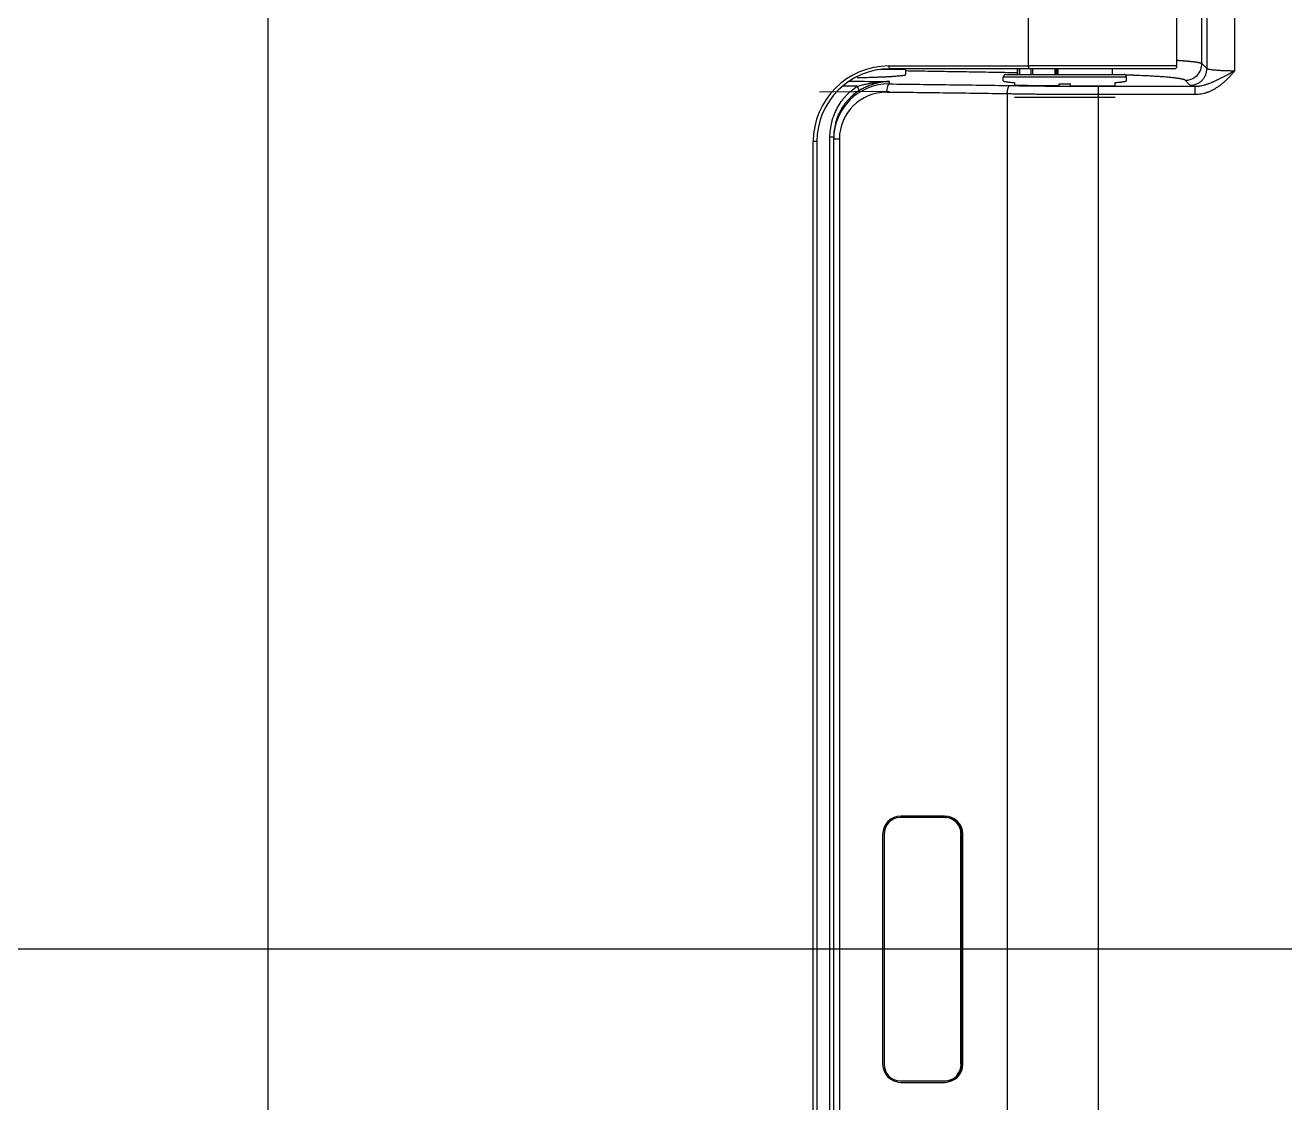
# Model space of a CAD drawing. Header units: millimetres. Extents: x -33000 to 294000, y 0 to 42408.
# Drawn here: x 105945.5 to 106170.2, y 14686.6 to 14878.8 of the extents above; entities that cross this region are included whole.
import ezdxf

# ---------------------------------------------------------------- set-up
doc = ezdxf.new("R2010")
doc.units = ezdxf.units.MM
doc.header["$LTSCALE"] = 50
doc.linetypes.add('DASHDOT', pattern=[22, 20, -1, 0, -1])
doc.layers.add('arch', color=8, linetype='Continuous')

msp = doc.modelspace()

# ---------------------------------------------------------------- linework, layer by layer
at = {"layer": 'arch', "linetype": 'Continuous'}
for p, q in [((106150.99, 14871.56), (106150.99, 14907.28)), ((106155.45, 14872.01), (106155.45, 14906.66)), ((106156.35, 14905.77), (106156.35, 14871.12)), ((106102.62, 14870.96), (106098.12, 14870.96)), ((106099.59, 14871.56), (106124.47, 14871.56)), ((106124.64, 14871.06), (106099.75, 14871.06)), ((106102.62, 14870.06), (106102.62, 14870.96)), ((106122.49, 14871.06), (106122.5, 14870.06)), ((106150.99, 14871.56), (106124.47, 14871.56)), ((106150.49, 14871.06), (106124.64, 14871.06)), ((106139.49, 14870.06), (106139.49, 14871.06)), ((106155.45, 14872.01), (106156.35, 14871.12)), ((106119.99, 14868.93), (106119.99, 14869.56)), ((106141.99, 14869.56), (106119.99, 14869.56)), ((106120.49, 14870.06), (106141.49, 14870.06)), ((106141.99, 14868.95), (106141.99, 14869.56)), ((106087.22, 14866.97), (106099.62, 14867.04)), ((106139.99, 14865.94), (106121.99, 14865.93)), ((106089.08, 14569.06), (106089.08, 14858.86)), ((106089.75, 14858.86), (106089.08, 14858.86)), ((106089.75, 14858.51), (106089.75, 14858.86)), ((106086.75, 14858.06), (106086.09, 14858.06)), ((106086.09, 14569.86), (106086.09, 14858.06)), ((106086.75, 14858.06), (106086.75, 14569.86)), ((106089.75, 14569.4), (106089.75, 14858.51)), ((106090.76, 14858.51), (106089.75, 14858.51)), ((106090.76, 14858.51), (106090.76, 14569.4)), ((106109.53, 14737.71), (106101.73, 14737.71)), ((106109.63, 14737.46), (106101.59, 14737.46)), ((106109.63, 14737.46), (106109.79, 14737.46)), ((106098.48, 14734.46), (106098.48, 14693.46)), ((106098.76, 14734.46), (106098.76, 14693.46)), ((106112.46, 14693.46), (106112.46, 14734.46)), ((106112.46, 14734.46), (106112.63, 14734.46)), ((106112.63, 14693.46), (106112.63, 14734.46)), ((106112.78, 14693.46), (106112.78, 14734.46)), ((106112.46, 14693.46), (106112.63, 14693.46)), ((106101.59, 14690.46), (106109.63, 14690.46)), ((106109.63, 14690.46), (106109.79, 14690.46)), ((106101.73, 14690.21), (106109.53, 14690.21))]:
    msp.add_line(p, q, dxfattribs=at)
at = {"layer": 'arch', "linetype": 'DASHDOT'}
msp.add_line((106355, 14713.96), (105626.93, 14713.96), dxfattribs=at)
at = {"layer": 'arch', "linetype": 'Continuous'}
for centre, radius, start, end in [((106102.12, 14870.96), 0.5, 0, 11.7773), ((106150.49, 14871.56), 0.5, 270, 0), ((106120.49, 14869.56), 0.5, 90, 180), ((106141.49, 14869.56), 0.5, 0, 90), ((106101.73, 14734.46), 3.25, 90, 180), ((106109.53, 14734.46), 3.25, 0, 90), ((106101.73, 14693.46), 3.25, 180, 270), ((106109.53, 14693.46), 3.25, 270, 0)]:
    msp.add_arc(centre, radius, start, end, dxfattribs=at)
for centre, major_axis, ratio, start_param, end_param in [((106099.59, 14858.06), (-13.5, 0), 1, 4.712389, 6.283185), ((106099.75, 14858.06), (-13, 0), 1, 4.712389, 6.283185), ((106099.75, 14871.56), (0, -0.5), 0.325982, 4.712389, 6.283185), ((106124.64, 14871.56), (0, -0.5), 0.325982, 4.712389, 6.283185), ((106099.75, 14858.35), (-6.87, 7.39), 0.984122, 5.533672, 7.097085), ((106093.66, 14867.94), (-0.544, 0.839), 0.254745, 3.188486, 4.548556), ((106099.68, 14866.86), (-0.02, -1.5), 0.325964, 3.199207, 4.7161), ((106099.26, 14858.35), (-5.8, 6.33), 0.981332, 5.539892, 7.103305), ((106101.59, 14734.46), (0, -3), 0.945376, 3.141593, 4.712389), ((106109.63, 14734.46), (0, -3), 0.945376, 1.570796, 3.141593), ((106109.79, 14734.46), (0, 3), 0.945376, 4.712389, 6.283185), ((106101.59, 14693.46), (0, -3), 0.945376, 4.712389, 6.283185), ((106109.63, 14693.46), (0, -3), 0.945376, 0, 1.570796), ((106109.79, 14693.46), (0, 3), 0.945376, 3.141593, 4.712389)]:
    msp.add_ellipse(centre, major_axis=major_axis, ratio=ratio, start_param=start_param, end_param=end_param, dxfattribs=at)
for points, degree in [([(105988.81, 14518.77), (105988.81, 14648.89), (105988.81, 14779.02), (105988.81, 14909.15)], 3), ([(106124.47, 14906.86), (106124.47, 14895.09), (106124.47, 14883.32), (106124.47, 14871.56)], 3), ([(106161.34, 14870.72), (106161.34, 14882.31), (106161.34, 14893.9), (106161.34, 14905.49)], 3), ([(106122.59, 14870.06), (106122.59, 14870.39), (106122.59, 14870.72), (106122.58, 14871.06)], 3), ([(106122.88, 14871.06), (106122.88, 14870.72), (106122.88, 14870.39), (106122.89, 14870.06)], 3), ([(106124.96, 14870.06), (106124.96, 14870.39), (106124.96, 14870.73), (106124.96, 14871.06)], 3), ([(106125.24, 14871.06), (106125.24, 14870.72), (106125.25, 14870.39), (106125.25, 14870.06)], 3), ([(106129.28, 14870.06), (106129.28, 14870.39), (106129.28, 14870.73), (106129.28, 14871.06)], 3), ([(106129.49, 14871.06), (106129.49, 14870.72), (106129.5, 14870.39), (106129.5, 14870.06)], 3), ([(106129.5, 14870.06), (106129.5, 14870.39), (106129.49, 14870.73), (106129.49, 14871.06)], 3), ([(106129.75, 14871.06), (106129.75, 14870.72), (106129.75, 14870.39), (106129.75, 14870.06)], 3), ([(106152.45, 14869.01), (106152.81, 14869.01), (106153.57, 14869.14), (106154.64, 14869.83), (106155.32, 14870.89), (106155.45, 14871.65), (106155.45, 14872.01)], 3), ([(106093.96, 14867.94), (106093.14, 14867.95), (106092.33, 14867.96), (106091.52, 14867.96)], 3), ([(106099.67, 14868.36), (106099.68, 14868.49), (106099.68, 14868.62), (106099.68, 14868.74)], 3), ([(106099.68, 14868.74), (106099.68, 14868.76), (106099.68, 14868.78), (106099.68, 14868.79)], 3), ([(106121.99, 14868.6), (106121.99, 14868.45), (106121.99, 14868.3), (106121.99, 14868.15)], 3), ([(106129.99, 14868.37), (106130.33, 14868.37), (106130.99, 14868.37), (106131.66, 14868.37), (106131.99, 14868.37)], 3), ([(106129.99, 14868.05), (106129.99, 14868.16), (106129.99, 14868.26), (106129.99, 14868.37)], 3), ([(106131.99, 14868.05), (106131.99, 14868.15), (106131.99, 14868.26), (106131.99, 14868.37)], 3), ([(106137.01, 14868.04), (106138, 14868.04), (106139, 14868.04), (106139.99, 14868.04)], 3), ([(106137.01, 14867.96), (106142.76, 14867.96), (106148.51, 14867.96), (106154.26, 14867.95)], 3), ([(106139.99, 14868.04), (106139.99, 14868.23), (106139.99, 14868.42), (106139.99, 14868.62)], 3), ([(106120.71, 14866.57), (106120.71, 14561.34)], 1), ([(106154.26, 14866.45), (106148.51, 14866.46), (106142.76, 14866.46), (106137.01, 14866.46)], 3), ([(106137.01, 14561.45), (106137.01, 14866.46)], 1)]:
    msp.add_open_spline(points, degree=degree, dxfattribs=at)
for points, knots in [([(106151.03, 14872.59), (106151.04, 14872.59), (106151.07, 14872.59), (106151.12, 14872.58), (106151.19, 14872.58), (106151.26, 14872.57), (106151.33, 14872.57), (106151.4, 14872.56), (106151.47, 14872.56), (106151.54, 14872.55), (106151.61, 14872.55), (106151.68, 14872.54), (106151.74, 14872.54), (106151.81, 14872.53), (106151.88, 14872.53), (106151.94, 14872.53), (106152.01, 14872.52), (106152.07, 14872.51), (106152.14, 14872.51), (106152.2, 14872.5), (106152.26, 14872.5), (106152.33, 14872.49), (106152.39, 14872.49), (106152.45, 14872.48), (106152.51, 14872.48), (106152.58, 14872.47), (106152.64, 14872.47), (106152.7, 14872.46), (106152.76, 14872.46), (106152.82, 14872.45), (106152.88, 14872.45), (106152.93, 14872.44), (106152.99, 14872.44), (106153.05, 14872.43), (106153.11, 14872.43), (106153.16, 14872.42), (106153.22, 14872.42), (106153.27, 14872.41), (106153.33, 14872.4), (106153.38, 14872.4), (106153.44, 14872.39), (106153.49, 14872.39), (106153.54, 14872.38), (106153.6, 14872.38), (106153.65, 14872.37), (106153.7, 14872.36), (106153.75, 14872.36), (106153.8, 14872.35), (106153.85, 14872.35), (106153.9, 14872.34), (106153.94, 14872.34), (106153.99, 14872.33), (106154.04, 14872.32), (106154.08, 14872.32), (106154.13, 14872.31), (106154.17, 14872.31), (106154.22, 14872.3), (106154.26, 14872.3), (106154.3, 14872.29), (106154.35, 14872.28), (106154.39, 14872.28), (106154.43, 14872.27), (106154.47, 14872.27), (106154.51, 14872.26), (106154.55, 14872.25), (106154.59, 14872.25), (106154.62, 14872.24), (106154.66, 14872.23), (106154.7, 14872.23), (106154.73, 14872.22), (106154.77, 14872.22), (106154.8, 14872.21), (106154.83, 14872.2), (106154.86, 14872.2), (106154.9, 14872.19), (106154.93, 14872.18), (106154.96, 14872.18), (106154.99, 14872.17), (106155.02, 14872.17), (106155.04, 14872.16), (106155.07, 14872.15), (106155.1, 14872.15), (106155.12, 14872.14), (106155.15, 14872.13), (106155.17, 14872.13), (106155.19, 14872.12), (106155.22, 14872.11), (106155.24, 14872.11), (106155.26, 14872.1), (106155.28, 14872.09), (106155.3, 14872.09), (106155.31, 14872.08), (106155.33, 14872.07), (106155.35, 14872.07), (106155.36, 14872.06), (106155.38, 14872.05), (106155.39, 14872.05), (106155.4, 14872.04), (106155.42, 14872.03), (106155.43, 14872.03), (106155.44, 14872.02), (106155.45, 14872.01), (106155.45, 14872.01), (106155.45, 14872.01)], [0, 0, 0, 0, 0.003521, 0.012494, 0.021487, 0.0305, 0.039533, 0.048586, 0.057659, 0.066752, 0.075865, 0.084999, 0.094152, 0.103325, 0.112518, 0.121732, 0.130965, 0.140219, 0.149492, 0.158786, 0.168099, 0.177433, 0.186786, 0.19616, 0.205554, 0.214967, 0.224401, 0.233855, 0.243329, 0.252823, 0.262337, 0.271871, 0.281425, 0.290999, 0.300593, 0.310207, 0.319841, 0.329495, 0.339169, 0.348863, 0.358578, 0.368312, 0.378066, 0.387841, 0.397635, 0.40745, 0.417284, 0.427139, 0.437013, 0.446908, 0.456823, 0.466757, 0.476712, 0.486687, 0.496682, 0.506697, 0.516732, 0.526786, 0.536861, 0.546956, 0.557072, 0.567207, 0.577362, 0.587537, 0.597732, 0.607947, 0.618183, 0.628438, 0.638713, 0.649009, 0.659324, 0.66966, 0.680015, 0.690391, 0.700786, 0.711202, 0.721638, 0.732094, 0.742569, 0.753065, 0.763581, 0.774117, 0.784673, 0.795249, 0.805845, 0.816461, 0.827097, 0.837753, 0.848429, 0.859125, 0.869842, 0.880578, 0.891334, 0.902111, 0.912907, 0.923724, 0.93456, 0.945417, 0.956293, 0.96719, 0.978107, 0.989043, 1, 1, 1, 1]), ([(106122.5, 14870.33), (106122.4, 14870.34), (106121.66, 14870.35), (106120.27, 14870.37), (106118.32, 14870.41), (106116.37, 14870.44), (106114.42, 14870.48), (106112.46, 14870.51), (106110.49, 14870.54), (106108.51, 14870.57), (106106.53, 14870.6), (106104.55, 14870.64), (106103.22, 14870.66), (106102.56, 14870.67)], [0, 0, 0, 0, 0.014537, 0.111755, 0.209267, 0.307073, 0.405173, 0.503569, 0.602261, 0.70125, 0.800535, 0.900119, 1, 1, 1, 1]), ([(106153.35, 14868.12), (106153.55, 14868.12), (106153.74, 14868.14), (106154.13, 14868.22), (106154.32, 14868.28), (106154.68, 14868.43), (106154.85, 14868.52), (106155.18, 14868.74), (106155.33, 14868.86), (106155.61, 14869.14), (106155.73, 14869.29), (106155.95, 14869.62), (106156.04, 14869.79), (106156.2, 14870.16), (106156.25, 14870.34), (106156.33, 14870.73), (106156.35, 14870.92), (106156.35, 14871.12)], [0, 0, 0, 0, 0.125, 0.125, 0.25, 0.25, 0.375, 0.375, 0.5, 0.5, 0.625, 0.625, 0.75, 0.75, 0.875, 0.875, 1, 1, 1, 1]), ([(106161.35, 14870.72), (106161.34, 14870.72), (106161.34, 14870.71), (106161.34, 14870.71), (106161.34, 14870.71), (106161.34, 14870.71), (106161.34, 14870.71), (106161.34, 14870.71), (106161.34, 14870.71), (106161.34, 14870.71), (106161.34, 14870.71), (106161.34, 14870.71), (106161.33, 14870.7), (106161.33, 14870.7), (106161.32, 14870.69), (106161.31, 14870.68), (106161.29, 14870.65), (106161.27, 14870.64), (106161.23, 14870.58), (106161.2, 14870.55), (106161.11, 14870.45), (106161.05, 14870.38), (106160.87, 14870.18), (106160.75, 14870.05), (106160.51, 14869.79), (106160.39, 14869.66), (106160.14, 14869.4), (106160.02, 14869.28), (106159.76, 14869.03), (106159.63, 14868.9), (106159.37, 14868.67), (106159.23, 14868.55), (106159.02, 14868.38), (106158.96, 14868.32), (106158.82, 14868.21), (106158.75, 14868.16), (106158.53, 14867.99), (106158.39, 14867.89), (106158.09, 14867.69), (106157.95, 14867.6), (106157.64, 14867.41), (106157.49, 14867.33), (106157.18, 14867.16), (106157.02, 14867.09), (106156.77, 14866.98), (106156.65, 14866.93), (106156.52, 14866.88), (106156.44, 14866.85), (106156.4, 14866.83), (106156.18, 14866.76), (106156.01, 14866.71), (106155.67, 14866.62), (106155.5, 14866.58), (106155.15, 14866.52), (106154.97, 14866.49), (106154.62, 14866.46), (106154.44, 14866.45), (106154.26, 14866.45)], [0, 0, 0, 0, 0.000977, 0.000977, 0.001465, 0.001587, 0.001587, 0.001617, 0.001617, 0.001648, 0.001709, 0.001953, 0.001953, 0.003906, 0.003906, 0.007812, 0.007812, 0.015625, 0.015625, 0.03125, 0.03125, 0.0625, 0.0625, 0.125, 0.125, 0.1875, 0.1875, 0.25, 0.25, 0.3125, 0.3125, 0.375, 0.375, 0.40625, 0.40625, 0.4375, 0.4375, 0.5, 0.5, 0.5625, 0.5625, 0.625, 0.625, 0.6875, 0.6875, 0.71875, 0.734375, 0.734375, 0.75, 0.75, 0.8125, 0.8125, 0.875, 0.875, 0.9375, 0.9375, 1, 1, 1, 1]), ([(106154.27, 14867.95), (106154.43, 14867.95), (106154.59, 14867.96), (106154.83, 14867.98), (106154.91, 14867.98), (106155.06, 14868), (106155.14, 14868.02), (106155.38, 14868.06), (106155.53, 14868.09), (106155.76, 14868.15), (106155.84, 14868.17), (106155.99, 14868.21), (106156.07, 14868.23), (106156.22, 14868.28), (106156.29, 14868.3), (106156.44, 14868.35), (106156.52, 14868.38), (106156.74, 14868.46), (106156.89, 14868.52), (106157.11, 14868.61), (106157.18, 14868.64), (106157.33, 14868.7), (106157.4, 14868.73), (106157.61, 14868.83), (106157.76, 14868.89), (106158.05, 14869.03), (106158.19, 14869.1), (106158.4, 14869.2), (106158.48, 14869.23), (106158.62, 14869.3), (106158.69, 14869.34), (106158.9, 14869.45), (106159.05, 14869.52), (106159.26, 14869.63), (106159.33, 14869.66), (106159.48, 14869.74), (106159.55, 14869.77), (106159.76, 14869.89), (106159.91, 14869.96), (106160.19, 14870.11), (106160.34, 14870.19), (106160.62, 14870.34), (106160.77, 14870.42), (106160.98, 14870.53), (106161.06, 14870.57), (106161.16, 14870.62), (106161.2, 14870.64), (106161.26, 14870.67), (106161.27, 14870.68), (106161.3, 14870.7), (106161.31, 14870.7), (106161.32, 14870.71), (106161.33, 14870.71), (106161.33, 14870.71), (106161.33, 14870.71), (106161.33, 14870.71), (106161.33, 14870.71), (106161.33, 14870.71), (106161.34, 14870.71), (106161.34, 14870.71), (106161.34, 14870.72), (106161.34, 14870.72), (106161.35, 14870.72)], [0, 0, 0, 0, 0.0625, 0.0625, 0.09375, 0.09375, 0.125, 0.125, 0.1875, 0.1875, 0.21875, 0.21875, 0.25, 0.25, 0.28125, 0.28125, 0.3125, 0.3125, 0.375, 0.375, 0.40625, 0.40625, 0.4375, 0.4375, 0.5, 0.5, 0.5625, 0.5625, 0.59375, 0.59375, 0.625, 0.625, 0.6875, 0.6875, 0.71875, 0.71875, 0.75, 0.75, 0.8125, 0.8125, 0.875, 0.875, 0.9375, 0.9375, 0.96875, 0.96875, 0.984375, 0.984375, 0.992188, 0.992188, 0.996094, 0.996094, 0.998047, 0.998047, 0.998169, 0.998169, 0.998291, 0.998291, 0.998535, 0.999023, 0.999023, 1, 1, 1, 1]), ([(106156.35, 14871.12), (106156.36, 14871.1), (106156.38, 14871.09), (106156.45, 14871.06), (106156.49, 14871.04), (106156.6, 14871.01), (106156.66, 14871), (106156.8, 14870.97), (106156.88, 14870.96), (106157.06, 14870.93), (106157.15, 14870.92), (106157.35, 14870.9), (106157.45, 14870.89), (106157.67, 14870.87), (106157.79, 14870.86), (106158.03, 14870.84), (106158.15, 14870.83), (106158.4, 14870.81), (106158.53, 14870.81), (106158.78, 14870.79), (106158.91, 14870.78), (106159.18, 14870.77), (106159.31, 14870.77), (106159.57, 14870.76), (106159.71, 14870.75), (106160.1, 14870.74), (106160.36, 14870.73), (106160.86, 14870.72), (106161.11, 14870.72), (106161.34, 14870.72)], [0, 0, 0, 0, 0.0625, 0.0625, 0.125, 0.125, 0.1875, 0.1875, 0.25, 0.25, 0.3125, 0.3125, 0.375, 0.375, 0.4375, 0.4375, 0.5, 0.5, 0.5625, 0.5625, 0.625, 0.625, 0.6875, 0.6875, 0.75, 0.75, 0.875, 0.875, 1, 1, 1, 1]), ([(106089.08, 14858.86), (106089.08, 14859.32), (106089.11, 14859.77), (106089.22, 14860.67), (106089.31, 14861.11), (106089.47, 14861.77), (106089.53, 14861.99), (106089.62, 14862.26), (106089.64, 14862.31), (106089.67, 14862.42), (106089.73, 14862.58), (106089.79, 14862.74), (106089.99, 14863.27), (106090.18, 14863.67), (106090.61, 14864.46), (106090.84, 14864.83), (106091.17, 14865.29), (106091.23, 14865.38), (106091.33, 14865.51), (106091.37, 14865.56), (106091.44, 14865.65), (106091.61, 14865.86), (106091.79, 14866.07), (106092.24, 14866.56), (106092.56, 14866.87), (106093.23, 14867.43), (106093.58, 14867.7), (106093.96, 14867.94)], [0, 0, 0, 0, 0.125, 0.125, 0.25, 0.25, 0.3125, 0.3125, 0.328125, 0.328125, 0.34375, 0.375, 0.375, 0.5, 0.5, 0.625, 0.625, 0.65625, 0.65625, 0.671875, 0.671875, 0.6875, 0.75, 0.75, 0.875, 0.875, 1, 1, 1, 1]), ([(106092.52, 14868.86), (106092.93, 14868.85), (106093.33, 14868.85), (106095.71, 14868.82), (106097.69, 14868.81), (106099.68, 14868.79)], [0, 0, 0, 0, 0.171242, 0.171242, 1, 1, 1, 1]), ([(106093.91, 14869.51), (106093.93, 14869.51), (106093.95, 14869.51), (106094.28, 14869.52), (106094.9, 14869.52), (106095.5, 14869.53), (106095.96, 14869.54), (106096.14, 14869.55), (106096.33, 14869.55), (106096.41, 14869.56), (106096.44, 14869.56), (106096.55, 14869.56), (106096.63, 14869.56), (106096.99, 14869.57), (106097.28, 14869.58), (106097.83, 14869.6), (106098.1, 14869.61), (106098.63, 14869.63), (106098.88, 14869.64), (106099.16, 14869.65), (106099.19, 14869.66), (106099.25, 14869.66), (106099.35, 14869.66), (106099.43, 14869.67), (106099.61, 14869.68), (106099.73, 14869.68), (106100.06, 14869.7), (106100.27, 14869.72), (106100.67, 14869.74), (106100.86, 14869.76), (106101.08, 14869.78), (106101.12, 14869.78), (106101.21, 14869.79), (106101.25, 14869.79), (106101.37, 14869.8), (106101.45, 14869.81), (106101.67, 14869.84), (106101.94, 14869.87), (106102.15, 14869.9), (106102.28, 14869.93), (106102.33, 14869.94), (106102.38, 14869.95), (106102.39, 14869.95), (106102.4, 14869.95), (106102.43, 14869.96), (106102.44, 14869.96), (106102.52, 14869.98), (106102.56, 14870), (106102.61, 14870.03), (106102.62, 14870.05), (106102.62, 14870.06)], [0, 0, 0, 0, 0.003718, 0.003718, 0.070713, 0.137708, 0.137708, 0.171206, 0.17958, 0.17958, 0.187954, 0.187954, 0.204703, 0.204703, 0.271698, 0.271698, 0.338693, 0.338693, 0.405688, 0.405688, 0.414062, 0.414062, 0.422437, 0.439185, 0.439185, 0.472683, 0.472683, 0.539678, 0.539678, 0.606673, 0.606673, 0.623421, 0.623421, 0.64017, 0.64017, 0.673668, 0.673668, 0.740662, 0.807657, 0.807657, 0.841155, 0.849529, 0.849529, 0.857904, 0.857904, 0.874652, 0.874652, 0.941647, 0.941647, 1, 1, 1, 1]), ([(106093.96, 14867.94), (106094.18, 14868.01), (106094.41, 14868.07), (106094.87, 14868.2), (106095.1, 14868.25), (106095.45, 14868.33), (106095.57, 14868.36), (106095.81, 14868.41), (106095.93, 14868.43), (106096.28, 14868.5), (106096.52, 14868.54), (106097, 14868.61), (106097.25, 14868.64), (106097.73, 14868.69), (106097.97, 14868.72), (106098.46, 14868.75), (106098.7, 14868.77), (106099.07, 14868.78), (106099.19, 14868.78), (106099.37, 14868.79), (106099.44, 14868.79), (106099.53, 14868.79), (106099.56, 14868.79), (106099.6, 14868.79), (106099.62, 14868.79), (106099.64, 14868.79), (106099.65, 14868.79), (106099.66, 14868.79), (106099.66, 14868.79), (106099.66, 14868.79), (106099.67, 14868.79), (106099.67, 14868.79), (106099.68, 14868.79), (106099.68, 14868.79)], [0, 0, 0, 0, 0.125, 0.125, 0.25, 0.25, 0.3125, 0.3125, 0.375, 0.375, 0.5, 0.5, 0.625, 0.625, 0.75, 0.75, 0.875, 0.875, 0.9375, 0.9375, 0.96875, 0.96875, 0.984375, 0.984375, 0.992188, 0.992188, 0.996094, 0.996094, 0.99707, 0.99707, 0.998047, 0.998047, 1, 1, 1, 1]), ([(106099.68, 14868.79), (106099.68, 14868.79), (106099.67, 14868.79), (106099.66, 14868.79), (106099.66, 14868.79), (106099.66, 14868.79), (106099.66, 14868.79), (106099.66, 14868.79), (106099.66, 14868.79), (106099.65, 14868.79), (106099.64, 14868.79), (106099.62, 14868.79), (106099.61, 14868.79), (106099.56, 14868.79), (106099.53, 14868.79), (106099.44, 14868.78), (106099.38, 14868.78), (106099.26, 14868.78), (106099.2, 14868.77), (106099.08, 14868.76), (106099.02, 14868.76), (106098.72, 14868.73), (106098.48, 14868.7), (106098, 14868.63), (106097.77, 14868.58), (106097.3, 14868.47), (106097.06, 14868.41), (106096.6, 14868.26), (106096.37, 14868.18), (106096.08, 14868.07), (106096.03, 14868.05), (106095.91, 14868), (106095.86, 14867.98), (106095.69, 14867.91), (106095.58, 14867.86), (106095.25, 14867.7), (106095.03, 14867.59), (106094.72, 14867.42), (106094.61, 14867.36), (106094.41, 14867.24), (106094.31, 14867.17), (106094.21, 14867.11)], [0, 0, 0, 0, 0.001953, 0.00293, 0.003418, 0.003418, 0.003662, 0.003662, 0.003906, 0.003906, 0.007812, 0.007812, 0.015625, 0.015625, 0.03125, 0.03125, 0.0625, 0.0625, 0.09375, 0.09375, 0.125, 0.125, 0.25, 0.25, 0.375, 0.375, 0.5, 0.5, 0.625, 0.625, 0.65625, 0.65625, 0.6875, 0.6875, 0.75, 0.75, 0.875, 0.875, 0.9375, 0.9375, 1, 1, 1, 1]), ([(106099.67, 14868.36), (106103.26, 14868.32), (106106.85, 14868.27), (106114.02, 14868.18), (106117.61, 14868.13), (106121.19, 14868.07)], [0, 0, 0, 0, 0.5, 0.5, 1, 1, 1, 1]), ([(106119.99, 14868.93), (106119.99, 14868.92), (106120, 14868.9), (106120.05, 14868.87), (106120.11, 14868.84), (106120.22, 14868.81), (106120.34, 14868.79), (106120.42, 14868.77), (106120.53, 14868.75), (106120.55, 14868.75), (106120.59, 14868.74), (106120.62, 14868.74), (106120.69, 14868.73), (106120.74, 14868.72), (106120.9, 14868.7), (106121.13, 14868.68), (106121.53, 14868.64), (106121.83, 14868.61), (106121.99, 14868.6)], [0, 0, 0, 0, 0.125, 0.125, 0.25, 0.375, 0.375, 0.5, 0.5, 0.53125, 0.53125, 0.5625, 0.5625, 0.625, 0.625, 0.75, 0.875, 1, 1, 1, 1]), ([(106120.71, 14866.57), (106120.71, 14866.67), (106120.72, 14866.76), (106120.73, 14866.95), (106120.74, 14867.04), (106120.76, 14867.22), (106120.78, 14867.3), (106120.82, 14867.46), (106120.84, 14867.54), (106120.88, 14867.68), (106120.9, 14867.74), (106120.96, 14867.85), (106120.98, 14867.9), (106121.04, 14867.98), (106121.07, 14868.01), (106121.13, 14868.05), (106121.16, 14868.07), (106121.19, 14868.07)], [0, 0, 0, 0, 0.125, 0.125, 0.25, 0.25, 0.375, 0.375, 0.5, 0.5, 0.625, 0.625, 0.75, 0.75, 0.875, 0.875, 1, 1, 1, 1]), ([(106121.19, 14868.07), (106121.51, 14868.07), (106122.15, 14868.06), (106122.79, 14868.05), (106123.43, 14868.04), (106123.75, 14868.03), (106124.39, 14868.03), (106124.72, 14868.02), (106125.2, 14868.01), (106125.36, 14868.01), (106125.69, 14868.01), (106125.85, 14868.01), (106126.34, 14868), (106126.67, 14868), (106127.32, 14867.99), (106127.65, 14867.99), (106128.31, 14867.98), (106128.97, 14867.98), (106129.63, 14867.97), (106130.14, 14867.97), (106130.3, 14867.97), (106130.64, 14867.97), (106130.8, 14867.97), (106131.3, 14867.96), (106131.64, 14867.96), (106132.31, 14867.96), (106132.64, 14867.96), (106133.31, 14867.96), (106133.65, 14867.96), (106134.32, 14867.96), (106134.66, 14867.96), (106135.33, 14867.96), (106136, 14867.96), (106136.67, 14867.96), (106137.01, 14867.96)], [0, 0, 0, 0, 0.0625, 0.125, 0.125, 0.1875, 0.1875, 0.25, 0.25, 0.28125, 0.28125, 0.3125, 0.3125, 0.375, 0.375, 0.4375, 0.4375, 0.5, 0.5625, 0.5625, 0.59375, 0.59375, 0.625, 0.625, 0.6875, 0.6875, 0.75, 0.75, 0.8125, 0.8125, 0.875, 0.875, 0.9375, 1, 1, 1, 1]), ([(106121.99, 14868.15), (106122.32, 14868.14), (106122.97, 14868.13), (106123.63, 14868.12), (106124.29, 14868.11), (106124.62, 14868.11), (106125.28, 14868.1), (106125.61, 14868.1), (106126.27, 14868.09), (106126.61, 14868.08), (106127.11, 14868.08), (106127.28, 14868.08), (106127.62, 14868.07), (106127.78, 14868.07), (106128.29, 14868.07), (106128.63, 14868.06), (106129.31, 14868.06), (106129.65, 14868.06), (106129.99, 14868.05)], [0, 0, 0, 0, 0.125, 0.25, 0.25, 0.375, 0.375, 0.5, 0.5, 0.625, 0.625, 0.6875, 0.6875, 0.75, 0.75, 0.875, 0.875, 1, 1, 1, 1]), ([(106131.99, 14868.05), (106132.2, 14868.04), (106132.41, 14868.04), (106132.83, 14868.04), (106133.04, 14868.04), (106133.66, 14868.04), (106134.08, 14868.04), (106134.92, 14868.04), (106135.33, 14868.04), (106136.17, 14868.04), (106136.59, 14868.04), (106137.01, 14868.04)], [0, 0, 0, 0, 0.125, 0.125, 0.25, 0.25, 0.5, 0.5, 0.75, 0.75, 1, 1, 1, 1]), ([(106137.01, 14866.46), (106137.01, 14866.55), (106137.01, 14866.65), (106137.01, 14866.84), (106137.01, 14866.93), (106137.01, 14867.1), (106137.01, 14867.19), (106137.01, 14867.35), (106137.01, 14867.42), (106137.01, 14867.56), (106137.01, 14867.62), (106137.01, 14867.73), (106137.01, 14867.78), (106137.01, 14867.86), (106137.01, 14867.89), (106137.01, 14867.94), (106137.01, 14867.95), (106137.01, 14867.96)], [0, 0, 0, 0, 0.125, 0.125, 0.25, 0.25, 0.375, 0.375, 0.5, 0.5, 0.625, 0.625, 0.75, 0.75, 0.875, 0.875, 1, 1, 1, 1]), ([(106139.99, 14868.62), (106140.15, 14868.63), (106140.3, 14868.64), (106140.59, 14868.67), (106140.72, 14868.68), (106140.88, 14868.69), (106140.91, 14868.7), (106140.97, 14868.7), (106141.06, 14868.71), (106141.14, 14868.72), (106141.3, 14868.74), (106141.49, 14868.77), (106141.71, 14868.81), (106141.82, 14868.84), (106141.88, 14868.86), (106141.9, 14868.87), (106141.93, 14868.88), (106141.93, 14868.89), (106141.95, 14868.89), (106141.95, 14868.9), (106141.98, 14868.92), (106141.99, 14868.93), (106141.99, 14868.95)], [0, 0, 0, 0, 0.125, 0.125, 0.25, 0.25, 0.28125, 0.28125, 0.3125, 0.375, 0.375, 0.5, 0.625, 0.75, 0.75, 0.8125, 0.8125, 0.84375, 0.84375, 0.875, 0.875, 1, 1, 1, 1]), ([(106141.99, 14869.94), (106141.97, 14869.94), (106141.93, 14869.94), (106141.87, 14869.95), (106141.83, 14869.95), (106141.8, 14869.95)], [0, 0, 0, 0, 0.33335, 0.666682, 1, 1, 1, 1]), ([(106152.45, 14869.01), (106152.45, 14869.01), (106152.45, 14869.01), (106152.45, 14869.02), (106152.44, 14869.02), (106152.44, 14869.02), (106152.43, 14869.03), (106152.43, 14869.03), (106152.42, 14869.04), (106152.41, 14869.04), (106152.41, 14869.04), (106152.4, 14869.05), (106152.4, 14869.05), (106152.39, 14869.05), (106152.38, 14869.06), (106152.38, 14869.06), (106152.37, 14869.07), (106152.36, 14869.07), (106152.35, 14869.07), (106152.35, 14869.08), (106152.34, 14869.08), (106152.33, 14869.08), (106152.32, 14869.09), (106152.31, 14869.09), (106152.3, 14869.1), (106152.29, 14869.1), (106152.28, 14869.1), (106152.27, 14869.11), (106152.27, 14869.11), (106152.26, 14869.11), (106152.24, 14869.12), (106152.23, 14869.12), (106152.22, 14869.12), (106152.21, 14869.13), (106152.2, 14869.13), (106152.19, 14869.14), (106152.18, 14869.14), (106152.17, 14869.14), (106152.16, 14869.15), (106152.14, 14869.15), (106152.13, 14869.15), (106152.12, 14869.16), (106152.11, 14869.16), (106152.09, 14869.16), (106152.08, 14869.17), (106152.07, 14869.17), (106152.05, 14869.18), (106151.99, 14869.19), (106151.87, 14869.22), (106151.66, 14869.26), (106151.43, 14869.3), (106151.16, 14869.34), (106150.87, 14869.38), (106150.55, 14869.42), (106150.2, 14869.46), (106149.78, 14869.5), (106149.29, 14869.55), (106148.7, 14869.6), (106148.12, 14869.64), (106147.56, 14869.68), (106147.04, 14869.71), (106146.49, 14869.74), (106145.92, 14869.78), (106145.32, 14869.81), (106144.71, 14869.83), (106144.08, 14869.86), (106143.61, 14869.88), (106143.31, 14869.89), (106143.19, 14869.9), (106143.08, 14869.9), (106142.96, 14869.91), (106142.84, 14869.91), (106142.72, 14869.92), (106142.6, 14869.92), (106142.48, 14869.92), (106142.36, 14869.93), (106142.24, 14869.93), (106142.11, 14869.94), (106142.03, 14869.94), (106141.99, 14869.94)], [0, 0, 0, 0, 0.003412, 0.006821, 0.010227, 0.01363, 0.01703, 0.020427, 0.023821, 0.027212, 0.030601, 0.033986, 0.037369, 0.040748, 0.044125, 0.0475, 0.050871, 0.05424, 0.057607, 0.06097, 0.064332, 0.06769, 0.071047, 0.0744, 0.077752, 0.0811, 0.084447, 0.087791, 0.091133, 0.094473, 0.09781, 0.101145, 0.104478, 0.107809, 0.111138, 0.114465, 0.11779, 0.121112, 0.124433, 0.127752, 0.131069, 0.134384, 0.137697, 0.141009, 0.144318, 0.147626, 0.150933, 0.154237, 0.192347, 0.230438, 0.268563, 0.306777, 0.345068, 0.383323, 0.421594, 0.459933, 0.510938, 0.561875, 0.612871, 0.651116, 0.689316, 0.727523, 0.765792, 0.804097, 0.842347, 0.880594, 0.91889, 0.925666, 0.932438, 0.939206, 0.945971, 0.952733, 0.959492, 0.966248, 0.973002, 0.979754, 0.986504, 0.993252, 1, 1, 1, 1]), ([(106153.35, 14868.12), (106153.2, 14868.27), (106152.9, 14868.57), (106152.6, 14868.86), (106152.45, 14869.01)], [0, 0, 0, 0, 0.498903, 1, 1, 1, 1]), ([(106153.35, 14868.12), (106153.35, 14868.12), (106153.35, 14868.12), (106153.36, 14868.12), (106153.36, 14868.12), (106153.36, 14868.11), (106153.36, 14868.11), (106153.37, 14868.11), (106153.37, 14868.11), (106153.38, 14868.11), (106153.38, 14868.1), (106153.38, 14868.1), (106153.39, 14868.1), (106153.39, 14868.1), (106153.4, 14868.09), (106153.4, 14868.09), (106153.41, 14868.09), (106153.42, 14868.09), (106153.42, 14868.09), (106153.43, 14868.08), (106153.43, 14868.08), (106153.44, 14868.08), (106153.45, 14868.08), (106153.45, 14868.08), (106153.46, 14868.07), (106153.47, 14868.07), (106153.47, 14868.07), (106153.48, 14868.07), (106153.49, 14868.07), (106153.5, 14868.06), (106153.51, 14868.06), (106153.51, 14868.06), (106153.52, 14868.06), (106153.53, 14868.06), (106153.54, 14868.05), (106153.55, 14868.05), (106153.56, 14868.05), (106153.57, 14868.05), (106153.58, 14868.05), (106153.58, 14868.04), (106153.59, 14868.04), (106153.6, 14868.04), (106153.61, 14868.04), (106153.62, 14868.04), (106153.63, 14868.03), (106153.64, 14868.03), (106153.65, 14868.03), (106153.67, 14868.03), (106153.68, 14868.03), (106153.69, 14868.02), (106153.7, 14868.02), (106153.71, 14868.02), (106153.72, 14868.02), (106153.73, 14868.02), (106153.74, 14868.02), (106153.75, 14868.01), (106153.76, 14868.01), (106153.78, 14868.01), (106153.79, 14868.01), (106153.8, 14868.01), (106153.81, 14868), (106153.82, 14868), (106153.84, 14868), (106153.85, 14868), (106153.86, 14868), (106153.87, 14868), (106153.89, 14867.99), (106153.9, 14867.99), (106153.9, 14867.99), (106153.91, 14867.99), (106153.92, 14867.99), (106153.93, 14867.99), (106153.95, 14867.99), (106153.96, 14867.98), (106153.98, 14867.98), (106154, 14867.98), (106154.03, 14867.98), (106154.05, 14867.97), (106154.08, 14867.97), (106154.11, 14867.97), (106154.15, 14867.96), (106154.18, 14867.96), (106154.22, 14867.96), (106154.25, 14867.95), (106154.27, 14867.95)], [0, 0, 0, 0, 0.012706, 0.025369, 0.037989, 0.050565, 0.063098, 0.075587, 0.088033, 0.100436, 0.112796, 0.125113, 0.137387, 0.149618, 0.161805, 0.17395, 0.186052, 0.198111, 0.210128, 0.222101, 0.234032, 0.24592, 0.257765, 0.269567, 0.281327, 0.293044, 0.304718, 0.316349, 0.327938, 0.339485, 0.350988, 0.362449, 0.373867, 0.385243, 0.396576, 0.407866, 0.419114, 0.430319, 0.441482, 0.452601, 0.463679, 0.474713, 0.485705, 0.496654, 0.507561, 0.518425, 0.529246, 0.540025, 0.550761, 0.561454, 0.572105, 0.582712, 0.593277, 0.6038, 0.61428, 0.624717, 0.635111, 0.645462, 0.655771, 0.666037, 0.67626, 0.68644, 0.696578, 0.706673, 0.716725, 0.726734, 0.7367, 0.746623, 0.75094, 0.756792, 0.764181, 0.773106, 0.783567, 0.795565, 0.809098, 0.824168, 0.840774, 0.858915, 0.878592, 0.899804, 0.922552, 0.946834, 0.97265, 1, 1, 1, 1]), ([(106154.26, 14866.45), (106154.26, 14866.55), (106154.26, 14866.64), (106154.26, 14866.83), (106154.26, 14866.92), (106154.26, 14867.1), (106154.26, 14867.18), (106154.26, 14867.34), (106154.26, 14867.42), (106154.26, 14867.55), (106154.26, 14867.62), (106154.26, 14867.73), (106154.26, 14867.78), (106154.26, 14867.86), (106154.26, 14867.89), (106154.26, 14867.93), (106154.26, 14867.95), (106154.26, 14867.95)], [0, 0, 0, 0, 0.125, 0.125, 0.25, 0.25, 0.375, 0.375, 0.5, 0.5, 0.625, 0.625, 0.75, 0.75, 0.875, 0.875, 1, 1, 1, 1]), ([(106094.21, 14867.11), (106093.87, 14866.89), (106093.55, 14866.65), (106092.94, 14866.14), (106092.65, 14865.87), (106092.24, 14865.42), (106092.11, 14865.27), (106091.91, 14865.04), (106091.85, 14864.96), (106091.72, 14864.8), (106091.66, 14864.71), (106091.37, 14864.3), (106091.15, 14863.96), (106090.76, 14863.25), (106090.59, 14862.88), (106090.4, 14862.4), (106090.34, 14862.25), (106090.29, 14862.11), (106090.26, 14862.01), (106090.24, 14861.96), (106090.16, 14861.71), (106090.11, 14861.51), (106089.95, 14860.91), (106089.88, 14860.51), (106089.77, 14859.69), (106089.75, 14859.28), (106089.75, 14858.86)], [0, 0, 0, 0, 0.125, 0.125, 0.25, 0.25, 0.3125, 0.3125, 0.34375, 0.34375, 0.375, 0.375, 0.5, 0.5, 0.625, 0.625, 0.65625, 0.671875, 0.671875, 0.6875, 0.6875, 0.75, 0.75, 0.875, 0.875, 1, 1, 1, 1]), ([(106120.71, 14866.57), (106117.12, 14866.63), (106113.54, 14866.68), (106106.37, 14866.78), (106102.78, 14866.82), (106099.2, 14866.86)], [0, 0, 0, 0, 0.5, 0.5, 1, 1, 1, 1]), ([(106137.01, 14866.46), (106136.66, 14866.46), (106135.97, 14866.46), (106135.28, 14866.46), (106134.58, 14866.46), (106134.24, 14866.46), (106133.55, 14866.46), (106133.2, 14866.46), (106132.51, 14866.46), (106132.17, 14866.46), (106131.48, 14866.47), (106131.13, 14866.47), (106130.61, 14866.47), (106130.44, 14866.47), (106130.1, 14866.47), (106129.93, 14866.47), (106129.41, 14866.47), (106129.07, 14866.48), (106128.38, 14866.48), (106128.04, 14866.48), (106127.36, 14866.49), (106127.03, 14866.49), (106126.35, 14866.5), (106126.01, 14866.5), (106125.51, 14866.51), (106125.34, 14866.51), (106125.01, 14866.51), (106124.84, 14866.52), (106124.34, 14866.52), (106124.01, 14866.53), (106123.34, 14866.54), (106123.01, 14866.54), (106122.35, 14866.55), (106121.69, 14866.56), (106121.04, 14866.57), (106120.71, 14866.57)], [0, 0, 0, 0, 0.0625, 0.125, 0.125, 0.1875, 0.1875, 0.25, 0.25, 0.3125, 0.3125, 0.375, 0.375, 0.40625, 0.40625, 0.4375, 0.4375, 0.5, 0.5, 0.5625, 0.5625, 0.625, 0.625, 0.6875, 0.6875, 0.71875, 0.71875, 0.75, 0.75, 0.8125, 0.8125, 0.875, 0.875, 0.9375, 1, 1, 1, 1])]:
    msp.add_open_spline(points, degree=3, knots=knots, dxfattribs=at)

doc.saveas('drawing.dxf')
